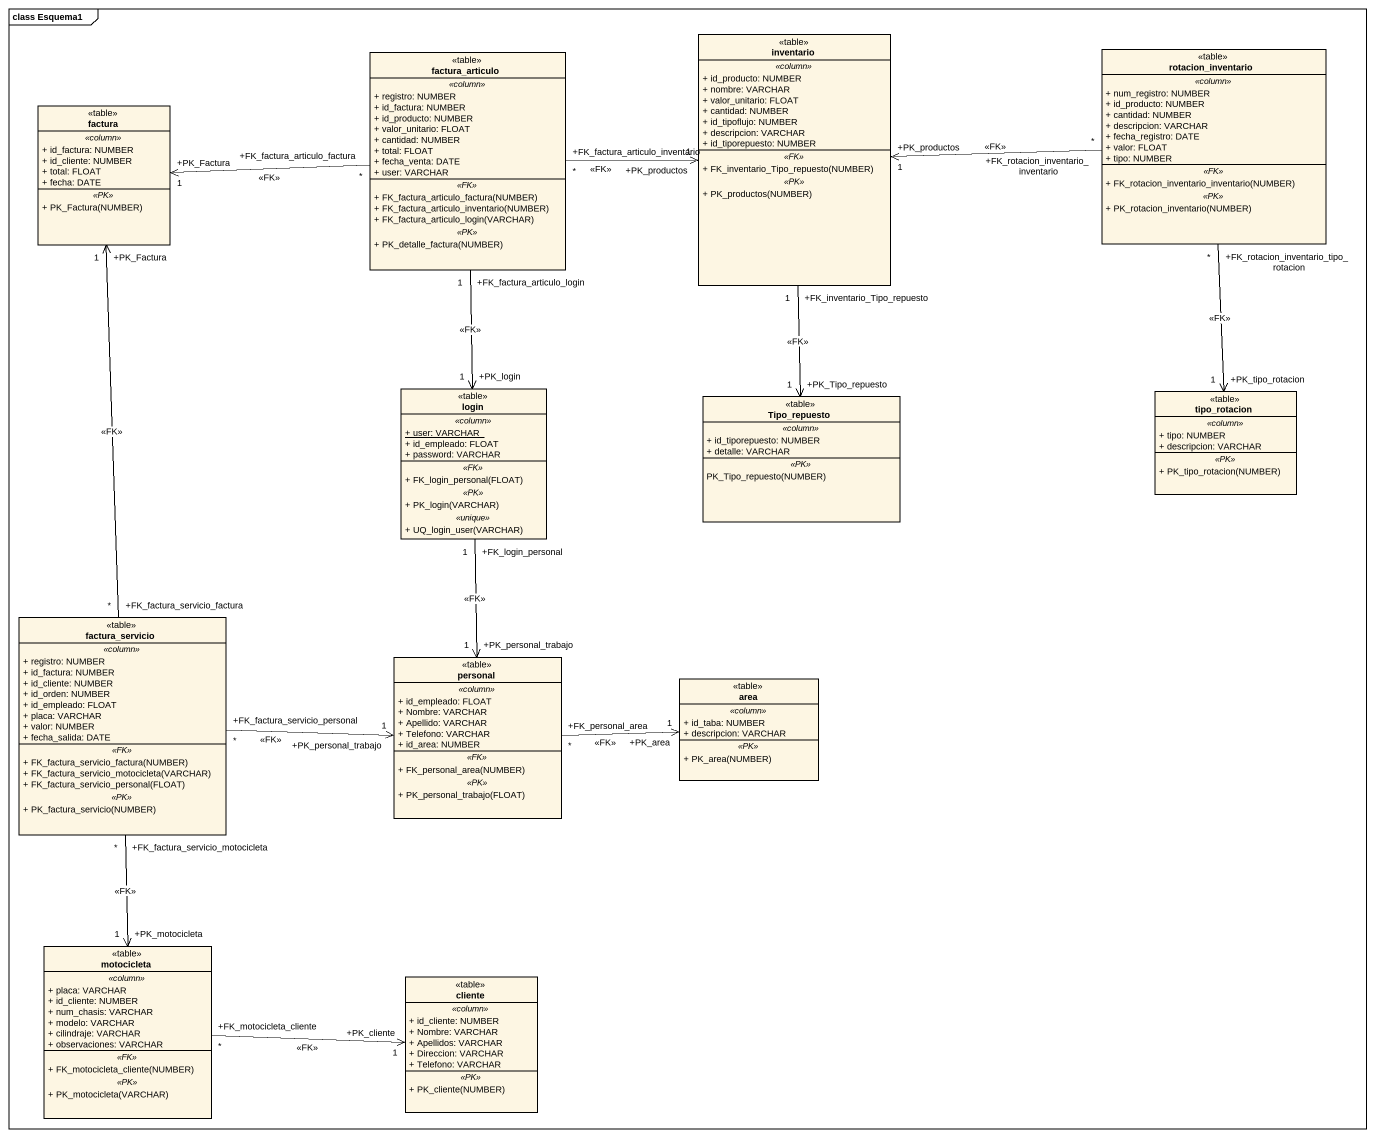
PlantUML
@startuml
mainframe class Esquema1
hide circle
hide empty members
skinparam classAttributeIconSize 0
class inventario <<table>> {
  .. <<column>> ..
  + id_producto: NUMBER
  + nombre: VARCHAR
  + valor_unitario: FLOAT
  + cantidad: NUMBER
  + id_tipoflujo: NUMBER
  + descripcion: VARCHAR
  + id_tiporepuesto: NUMBER
  .. <<FK>> ..
  + FK_inventario_Tipo_repuesto(NUMBER)
  .. <<PK>> ..
  + PK_productos(NUMBER)
}
class rotacion_inventario <<table>> {
  .. <<column>> ..
  + num_registro: NUMBER
  + id_producto: NUMBER
  + cantidad: NUMBER
  + descripcion: VARCHAR
  + fecha_registro: DATE
  + valor: FLOAT
  + tipo: NUMBER
  .. <<FK>> ..
  + FK_rotacion_inventario_inventario(NUMBER)
  .. <<PK>> ..
  + PK_rotacion_inventario(NUMBER)
}
class factura_articulo <<table>> {
  .. <<column>> ..
  + registro: NUMBER
  + id_factura: NUMBER
  + id_producto: NUMBER
  + valor_unitario: FLOAT
  + cantidad: NUMBER
  + total: FLOAT
  + fecha_venta: DATE
  + user: VARCHAR
  .. <<FK>> ..
  + FK_factura_articulo_factura(NUMBER)
  + FK_factura_articulo_inventario(NUMBER)
  + FK_factura_articulo_login(VARCHAR)
  .. <<PK>> ..
  + PK_detalle_factura(NUMBER)
}
class factura <<table>> {
  .. <<column>> ..
  + id_factura: NUMBER
  + id_cliente: NUMBER
  + total: FLOAT
  + fecha: DATE
  .. <<PK>> ..
  + PK_Factura(NUMBER)
}
class login <<table>> {
  .. <<column>> ..
  {static} + user: VARCHAR
  + id_empleado: FLOAT
  + password: VARCHAR
  .. <<FK>> ..
  + FK_login_personal(FLOAT)
  .. <<PK>> ..
  + PK_login(VARCHAR)
  .. <<unique>> ..
  + UQ_login_user(VARCHAR)
}
class Tipo_repuesto <<table>> {
  .. <<column>> ..
  + id_tiporepuesto: NUMBER
  + detalle: VARCHAR
  .. <<PK>> ..
  PK_Tipo_repuesto(NUMBER)
}
class tipo_rotacion <<table>> {
  .. <<column>> ..
  + tipo: NUMBER
  + descripcion: VARCHAR
  .. <<PK>> ..
  + PK_tipo_rotacion(NUMBER)
}
class factura_servicio <<table>> {
  .. <<column>> ..
  + registro: NUMBER
  + id_factura: NUMBER
  + id_cliente: NUMBER
  + id_orden: NUMBER
  + id_empleado: FLOAT
  + placa: VARCHAR
  + valor: NUMBER
  + fecha_salida: DATE
  .. <<FK>> ..
  + FK_factura_servicio_factura(NUMBER)
  + FK_factura_servicio_motocicleta(VARCHAR)
  + FK_factura_servicio_personal(FLOAT)
  .. <<PK>> ..
  + PK_factura_servicio(NUMBER)
}
class personal <<table>> {
  .. <<column>> ..
  + id_empleado: FLOAT
  + Nombre: VARCHAR
  + Apellido: VARCHAR
  + Telefono: VARCHAR
  + id_area: NUMBER
  .. <<FK>> ..
  + FK_personal_area(NUMBER)
  .. <<PK>> ..
  + PK_personal_trabajo(FLOAT)
}
class area <<table>> {
  .. <<column>> ..
  + id_taba: NUMBER
  + descripcion: VARCHAR
  .. <<PK>> ..
  + PK_area(NUMBER)
}
class motocicleta <<table>> {
  .. <<column>> ..
  + placa: VARCHAR
  + id_cliente: NUMBER
  + num_chasis: VARCHAR
  + modelo: VARCHAR
  + cilindraje: VARCHAR
  + observaciones: VARCHAR
  .. <<FK>> ..
  + FK_motocicleta_cliente(NUMBER)
  .. <<PK>> ..
  + PK_motocicleta(VARCHAR)
}
class cliente <<table>> {
  .. <<column>> ..
  + id_cliente: NUMBER
  + Nombre: VARCHAR
  + Apellidos: VARCHAR
  + Direccion: VARCHAR
  + Telefono: VARCHAR
  .. <<PK>> ..
  + PK_cliente(NUMBER)
}
inventario "+FK_inventario_Tipo_repuesto\n1" --> "+PK_Tipo_repuesto\n1" Tipo_repuesto : <<FK>>
rotacion_inventario "+FK_rotacion_inventario_inventario\n*" -left-> "+PK_productos\n1" inventario : <<FK>>
rotacion_inventario "+FK_rotacion_inventario_tipo_rotacion\n*" --> "+PK_tipo_rotacion\n1" tipo_rotacion : <<FK>>
factura_articulo "+FK_factura_articulo_inventario\n*" -right-> "+PK_productos\n1" inventario : <<FK>>
factura_articulo "+FK_factura_articulo_factura\n*" -left-> "+PK_Factura\n1" factura : <<FK>>
factura_articulo "+FK_factura_articulo_login\n1" --> "+PK_login\n1" login : <<FK>>
login "+FK_login_personal\n1" --> "+PK_personal_trabajo\n1" personal : <<FK>>
factura_servicio "+FK_factura_servicio_factura\n*" -up-> "+PK_Factura\n1" factura : <<FK>>
factura_servicio "+FK_factura_servicio_personal\n*" -right-> "+PK_personal_trabajo\n1" personal : <<FK>>
factura_servicio "+FK_factura_servicio_motocicleta\n*" --> "+PK_motocicleta\n1" motocicleta : <<FK>>
personal "+FK_personal_area\n*" -right-> "+PK_area\n1" area : <<FK>>
motocicleta "+FK_motocicleta_cliente\n*" -right-> "+PK_cliente\n1" cliente : <<FK>>
@enduml
